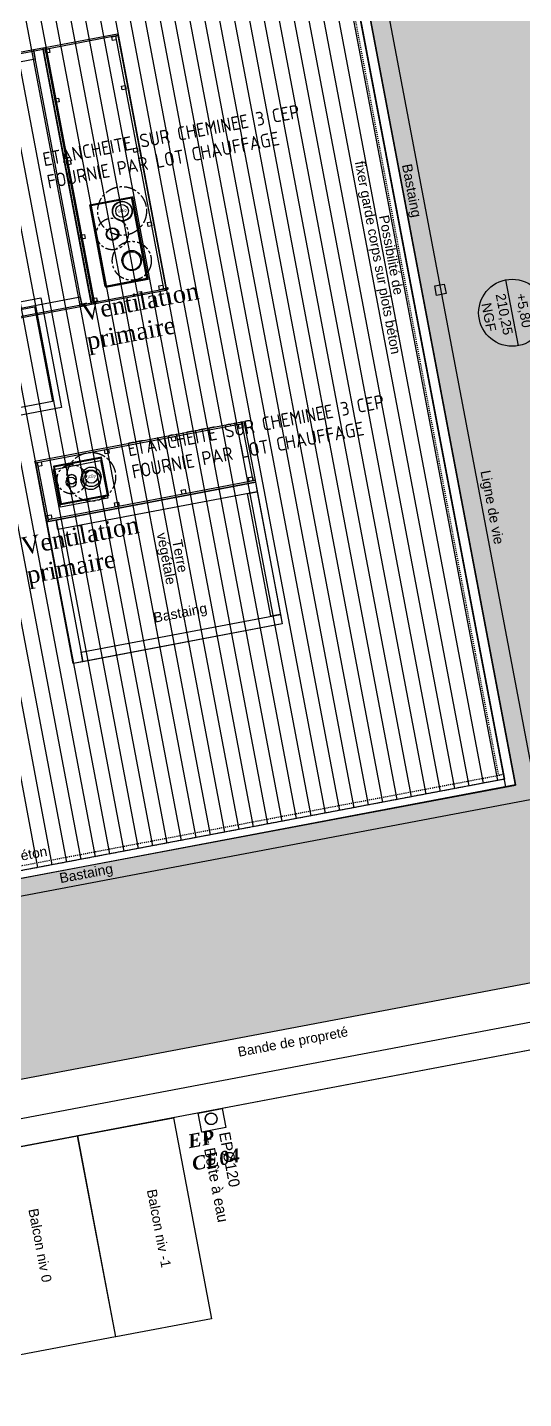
# Model space of a CAD drawing. Header units: centimetres. Extents: x 187368 to 251255, y -383447 to -322514.
# Drawn here: x 224065 to 229152, y -360145 to -346085 of the extents above; entities that cross this region are included whole.
import ezdxf

# ---------------------------------------------------------------- set-up
doc = ezdxf.new("R2010")
doc.units = ezdxf.units.CM
doc.linetypes.add('prelem_euev', pattern=[2, 1.25, -0.25, 0.25, -0.25])
doc.linetypes.add('Style de ligne -1', pattern=[0.41664, 0.20828, -0.20836])
doc.layers.get('0').update_dxf_attribs({"color": 252})
for name, color, linetype in [('3-BAT C-Niveau 2', 252, 'Continuous'), ('prlm-EAU-EPEXT', 145, 'Continuous'), ('prlm-EAU-EUEV', 25, 'Continuous'), ('prlm-MOD-PB', 123, 'Continuous')]:
    doc.layers.add(name, color=color, linetype=linetype)
doc.layers.add('prlm-ZEROPLOT', color=254, linetype='Continuous', plot=False)
doc.styles.add('Arial', font='arial.ttf', dxfattribs={"height": 100})
doc.styles.add('Futura Std Book', font='')
doc.styles.add('Helvetica', font='arial.ttf')
doc.styles.add('prlm-chauff', font='trebucbi.ttf', dxfattribs={"height": 18})
doc.styles.add('prlm-eau-ep', font='timesbi.ttf', dxfattribs={"height": 18})
doc.styles.add('prlm-eau-euev', font='pala.ttf', dxfattribs={"height": 18})
doc.styles.get("Standard").update_dxf_attribs({"font": 'isocp.shx', "height": 100})
doc.styles.get('Futura Std Book').set_extended_font_data('Futura Std Book')

# ---------------------------------------------------------------- blocks, each defined once
blk = doc.blocks.new('Groupe-177-1')
at = {"linetype": 'Continuous'}
blk.add_open_spline([(15897.7, -47268.8), (15896.5, -47269.8), (15895.5, -47272.9), (15896.1, -47276), (15898.2, -47278.4), (15901.3, -47279.4), (15904.4, -47278.8), (15906.8, -47276.6), (15907.8, -47273.6), (15907.2, -47270.5), (15905, -47268.1), (15902, -47267.1), (15898.9, -47267.7), (15897.7, -47268.8)], degree=2, dxfattribs=at)
blk = doc.blocks.new('Groupe-178-1')
at = {"linetype": 'Continuous', "flags": 128}
blk.add_lwpolyline([(15892.1, -47286.9), (15888.4, -47267.3), (15913, -47262.7), (15916.7, -47282.3)], close=True, dxfattribs=at)
blk.add_blockref('Groupe-177-1', (0, 0))
at = {"insert": (15920.9, -47285.7), "char_height": 11.327, "attachment_point": 1, "rotation": 280.7236, "line_spacing_factor": 0.962448, "style": 'Futura Std Book'}
blk.add_mtext('EPØ120\\P+ Boîte à eau', dxfattribs=at)
blk = doc.blocks.new('Groupe-191-1')
at = {"linetype": 'Continuous'}
blk.add_line((16216.8, -46480.5), (16204, -46413), dxfattribs=at)
blk.add_circle((16210.4, -46446.7), 34.4, dxfattribs=at)
at = {"insert": (16207.3, -46447.2), "char_height": 10.07, "width": 91.684, "attachment_point": 2, "rotation": 280.7236, "line_spacing_factor": 0.962448, "style": 'Arial'}
blk.add_mtext('210,25\\PNGF', dxfattribs=at)
at = {"insert": (16224.1, -46425.9), "char_height": 10.07, "attachment_point": 1, "rotation": 280.7236, "line_spacing_factor": 0.962448, "style": 'Arial'}
blk.add_mtext('+5,80', dxfattribs=at)
blk = doc.blocks.new('Groupe-192-1')
at = {"linetype": 'Continuous', "flags": 128}
for points in [[(15806.1, -46162.5), (15731.7, -46176.6), (15731.3, -46174.6), (15805.7, -46160.5)], [(15800.5, -46167.6), (15799.8, -46163.7), (15803.7, -46162.9), (15804.5, -46166.9)], [(15853.3, -46422.3), (15804.1, -46162.9), (15806.1, -46162.5), (15855.2, -46421.9)], [(15778.9, -46436.8), (15633.5, -46464.4), (15584.2, -46204), (15729.6, -46176.5)], [(15719.5, -46176.9), (15721.4, -46186.7), (15595.6, -46210.5), (15593.8, -46200.7)], [(15779.2, -46438.3), (15769.4, -46440.2), (15719.5, -46176.9), (15729.3, -46175)], [(15779.2, -46438.3), (15729.3, -46175), (15731.3, -46174.6), (15781.2, -46437.9)], [(15732.4, -46180.6), (15731.7, -46176.7), (15735.6, -46175.9), (15736.4, -46179.9)], [(15643.6, -46464), (15633.8, -46465.8), (15583.9, -46202.5), (15593.8, -46200.7)], [(15810.5, -46218.2), (15809.8, -46214.3), (15813.7, -46213.5), (15814.5, -46217.5)], [(15742, -46231.2), (15741.3, -46227.3), (15745.2, -46226.5), (15746, -46230.5)], [(15822.7, -46282.2), (15821.9, -46278.3), (15825.8, -46277.5), (15826.6, -46281.4)], [(15754.1, -46295.2), (15753.4, -46291.2), (15757.3, -46290.5), (15758.1, -46294.4)], [(15837, -46358.1), (15836.3, -46354.2), (15840.2, -46353.5), (15841, -46357.4)], [(15768.5, -46371.1), (15767.8, -46367.2), (15771.7, -46366.5), (15772.5, -46370.4)], [(15855.1, -46423.9), (15781.2, -46437.9), (15780.8, -46436), (15854.7, -46422)], [(15848.9, -46423.1), (15848.2, -46419.1), (15852.1, -46418.4), (15852.8, -46422.3)], [(15767.5, -46430.3), (15769.4, -46440.2), (15643.6, -46464), (15641.8, -46454.2)], [(15780.8, -46436), (15780.1, -46432), (15784, -46431.3), (15784.7, -46435.2)]]:
    blk.add_lwpolyline(points, close=True, dxfattribs=at)
blk = doc.blocks.new('Groupe-227-1')
at = {"linetype": 'Continuous', "flags": 128}
for points in [[(15721.1, -46598.8), (15933.3, -46558.6), (15933.7, -46560.6), (15721.5, -46600.8)], [(15929.8, -46561.3), (15933.7, -46560.6), (15934.4, -46564.5), (15930.5, -46565.2)], [(15944.7, -46618.8), (15933.3, -46558.6), (15935.3, -46558.2), (15946.7, -46618.5)], [(15860.8, -46574.4), (15864.8, -46573.6), (15865.5, -46577.6), (15861.6, -46578.3)], [(15792.4, -46587.3), (15796.3, -46586.6), (15797, -46590.5), (15793.1, -46591.3)], [(15732.9, -46661), (15721.5, -46600.8), (15723.4, -46600.4), (15734.8, -46660.6)], [(15723.4, -46600.4), (15727.4, -46599.6), (15728.1, -46603.6), (15724.2, -46604.3)], [(15947.1, -46620.4), (15974.6, -46765.8), (15760.4, -46806.4), (15732.9, -46661)], [(15734.5, -46658.7), (15946.7, -46618.5), (15947.1, -46620.4), (15734.8, -46660.6)], [(15947.1, -46620.4), (15948.9, -46630.3), (15744.6, -46669), (15742.7, -46659.1)], [(15940.1, -46615.7), (15944, -46614.9), (15944.7, -46618.8), (15940.8, -46619.6)], [(15871.1, -46628.7), (15875, -46628), (15875.8, -46631.9), (15871.9, -46632.6)], [(15939.1, -46632.1), (15948.9, -46630.3), (15972.7, -46756), (15962.9, -46757.9)], [(15802.7, -46641.7), (15806.6, -46640.9), (15807.3, -46644.9), (15803.4, -46645.6)], [(15732.9, -46661), (15742.7, -46659.1), (15770.2, -46804.5), (15760.4, -46806.4)], [(15733.7, -46654.7), (15737.7, -46654), (15738.4, -46657.9), (15734.5, -46658.7)], [(15972.7, -46756), (15974.6, -46765.8), (15770.2, -46804.5), (15768.4, -46794.7)]]:
    blk.add_lwpolyline(points, close=True, dxfattribs=at)
blk = doc.blocks.new('Groupe-228-1')
at = {"linetype": 'Continuous', "flags": 128}
for points in [[(16043.8, -45905.4), (16045.6, -45915.2), (16035.8, -45917.1), (16033.9, -45907.3)], [(15662.6, -45977.6), (15664.5, -45987.4), (15654.7, -45989.3), (15652.8, -45979.4)], [(15234.7, -46058.6), (15236.6, -46068.4), (15226.8, -46070.3), (15224.9, -46060.5)], [(15273.2, -46261.5), (15275, -46271.3), (15265.2, -46273.2), (15263.3, -46263.4)], [(16140.7, -46417.3), (16142.6, -46427.1), (16132.7, -46429), (16130.9, -46419.2)], [(15199.4, -46680.7), (15201.2, -46690.5), (15191.4, -46692.4), (15189.6, -46682.6)], [(16239.4, -46938.7), (16241.3, -46948.6), (16231.5, -46950.4), (16229.6, -46940.6)], [(15693.3, -47042.2), (15695.1, -47052), (15685.3, -47053.9), (15683.4, -47044)], [(15282.6, -47119.9), (15284.4, -47129.8), (15274.6, -47131.6), (15272.7, -47121.8)]]:
    blk.add_lwpolyline(points, close=True, dxfattribs=at)
blk.add_lwpolyline([(15268.7, -46262.3), (15231.1, -46063.4), (16039.7, -45910.2), (16236.1, -46944.8), (15278.1, -47126.2), (15195.3, -46691.7)], dxfattribs=at)
blk = doc.blocks.new('xi.epext')
at = {"layer": 'prlm-EAU-EPEXT', "color": 0, "linetype": 'ByBlock', "lineweight": -2}
blk.add_circle((0, 0), 5, dxfattribs=at)
blk = doc.blocks.new('xi.vp200')
at = {"layer": 'prlm-EAU-EUEV', "lineweight": 5}
h = blk.add_hatch(color=0, dxfattribs=at)
h.paths.add_polyline_path([(10, 0, 1), (-10, 0, 1)])
h.paths.add_polyline_path([(9, 0, 1), (-9, 0, 1)], flags=16)
at = {"layer": 'prlm-EAU-EUEV', "color": 0, "lineweight": 5}
for radius in [10, 9]:
    blk.add_circle((0, 0), radius, dxfattribs=at)
at = {"layer": 'prlm-ZEROPLOT', "linetype": 'prelem_euev', "ltscale": 10}
blk.add_circle((0, 0), 20, dxfattribs=at)
blk = doc.blocks.new('xi.vp125')
at = {"layer": 'prlm-EAU-EUEV', "lineweight": 5}
h = blk.add_hatch(color=0, dxfattribs=at)
h.paths.add_polyline_path([(6.25, 0, 1), (-6.25, 0, 1)])
h.paths.add_polyline_path([(5.625, 0, 1), (-5.625, 0, 1)], flags=16)
at = {"layer": 'prlm-EAU-EUEV', "color": 0, "lineweight": 5}
for radius in [6.25, 5.625]:
    blk.add_circle((0, 0), radius, dxfattribs=at)
at = {"layer": 'prlm-ZEROPLOT', "linetype": 'prelem_euev', "ltscale": 10}
blk.add_circle((0, 0), 16.243, dxfattribs=at)
blk = doc.blocks.new('xi.vp')
at = {"layer": 'prlm-EAU-EUEV', "lineweight": 5}
h = blk.add_hatch(color=0, dxfattribs=at)
h.paths.add_polyline_path([(5, 0, 1), (-5, 0, 1)])
h.paths.add_polyline_path([(4.5, 0, 1), (-4.5, 0, 1)], flags=16)
at = {"layer": 'prlm-EAU-EUEV', "color": 0, "lineweight": 5}
for radius in [5, 4.5]:
    blk.add_circle((0, 0), radius, dxfattribs=at)
at = {"layer": 'prlm-ZEROPLOT', "linetype": 'prelem_euev', "ltscale": 10}
blk.add_circle((0, 0), 15, dxfattribs=at)
blk = doc.blocks.new('xi.vp125mod')
at = {"layer": 'prlm-MOD-PB', "lineweight": 5}
h = blk.add_hatch(color=0, dxfattribs=at)
h.paths.add_polyline_path([(6.25, 0, 1), (-6.25, 0, 1)])
h.paths.add_polyline_path([(5.625, 0, 1), (-5.625, 0, 1)], flags=16)
at = {"layer": 'prlm-MOD-PB', "color": 0, "lineweight": 5}
for radius in [6.25, 5.625]:
    blk.add_circle((0, 0), radius, dxfattribs=at)
at = {"layer": 'prlm-ZEROPLOT', "linetype": 'prelem_euev', "ltscale": 10}
blk.add_circle((0, 0), 16.243, dxfattribs=at)
blk = doc.blocks.new('xi.vp200mod')
at = {"layer": 'prlm-MOD-PB', "lineweight": 5}
h = blk.add_hatch(color=0, dxfattribs=at)
h.paths.add_polyline_path([(10, 0, 1), (-10, 0, 1)])
h.paths.add_polyline_path([(9, 0, 1), (-9, 0, 1)], flags=16)
at = {"layer": 'prlm-MOD-PB', "color": 0, "lineweight": 5}
for radius in [10, 9]:
    blk.add_circle((0, 0), radius, dxfattribs=at)
at = {"layer": 'prlm-ZEROPLOT', "linetype": 'prelem_euev', "ltscale": 10}
blk.add_circle((0, 0), 20, dxfattribs=at)
blk = doc.blocks.new('xi.vpmod')
at = {"layer": 'prlm-MOD-PB', "lineweight": 5}
h = blk.add_hatch(color=0, dxfattribs=at)
h.paths.add_polyline_path([(5, 0, 1), (-5, 0, 1)])
h.paths.add_polyline_path([(4.5, 0, 1), (-4.5, 0, 1)], flags=16)
at = {"layer": 'prlm-MOD-PB', "color": 0, "lineweight": 5}
for radius in [5, 4.5]:
    blk.add_circle((0, 0), radius, dxfattribs=at)
at = {"layer": 'prlm-ZEROPLOT', "linetype": 'prelem_euev', "ltscale": 10}
blk.add_circle((0, 0), 15, dxfattribs=at)
blk = doc.blocks.new('xi.3cep130-200mod')
at = {"layer": 'prlm-MOD-PB', "color": 0}
for radius in [10, 6.5]:
    blk.add_circle((0, 0), radius, dxfattribs=at)
at = {"layer": 'prlm-ZEROPLOT', "linetype": 'prelem_euev', "ltscale": 10}
blk.add_circle((0, 0), 25, dxfattribs=at)
at = {"layer": 'prlm-MOD-PB', "color": 0, "insert": (0, 0), "char_height": 3, "width": 9.782, "attachment_point": 5, "style": 'prlm-chauff'}
blk.add_mtext('\\pxqc;3CEp', dxfattribs=at)
blk = doc.blocks.new('xi.txt-3cep')
at = {"layer": 'prlm-MOD-PB', "insert": (0, 0), "char_height": 14, "width": 299.713, "attachment_point": 1}
blk.add_mtext('\\A1;\\pxql;ETANCHEITE SUR CHEMINEE 3 CEP FOURNIE PAR LOT CHAUFFAGE ', dxfattribs=at)

msp = doc.modelspace()

# ---------------------------------------------------------------- hatches: boundary and pattern name
at = {"layer": '3-BAT C-Niveau 2', "linetype": 'Continuous', "lineweight": 18}
h = msp.add_hatch(dxfattribs=at)
h.set_pattern_fill('TOITURE TERRASSE', color=256, scale=10, style=0, pattern_type=2)
h.set_pattern_definition([(348.838657137, (264632939.5, 71214998.92), (89.223062904, 83.81872092), [5, -302.6575])])
h.paths.add_polyline_path([(231867.9, -355378.8), (229227.6, -341436.5), (216007.9, -343940.1), (216936.8, -348844.9), (219937.8, -348276), (219380.8, -345334.7), (227175.3, -343858.4), (229068, -353852.6), (219820.5, -355604.5), (219010.4, -351327), (217462.4, -351620.2), (218648.3, -357882.3)])
h = msp.add_hatch(dxfattribs=at)
h.set_pattern_fill('TOITURE TERRASSE-1', color=256, scale=10, style=0, pattern_type=2)
h.set_pattern_definition([(348.838657137, (264632942.03, 71214998.43), (89.223062904, 83.81872092), [5, -302.6575]), (348.838657137, (264632942.15, 71214998.4), (89.223062904, 83.81872092), [5, -302.6575]), (348.838657137, (264632944.97, 71214997.85), (89.223062904, 83.81872092), [5, -302.6575]), (348.838657137, (264632945.09, 71214997.82), (89.223062904, 83.81872092), [5, -302.6575]), (318.83865714, (264632939.5, 71214998.92), (208.77989109, 33.989630885), [5, -167.4025]), (318.83865714, (264632940.59, 71214997.97), (208.77989109, 33.989630885), [5, -167.4025]), (318.83865714, (264632940.69, 71214997.89), (208.77989109, 33.989630885), [5, -167.4025]), (318.83865714, (264632942.45, 71214996.35), (208.77989109, 33.989630885), [5, -167.4025]), (318.83865714, (264632942.54, 71214996.27), (208.77989109, 33.989630885), [5, -167.4025]), (278.838657137, (264632887.91, 71215057.57), (130.884040778, -148.235640366), [5, -290.275]), (278.838657137, (264632888.05, 71215056.65), (130.884040778, -148.235640366), [5, -290.275]), (278.838657137, (264632888.07, 71215056.52), (130.884040778, -148.235640366), [5, -290.275]), (278.838657137, (264632888.54, 71215053.53), (130.884040778, -148.235640366), [5, -290.275]), (278.838657137, (264632888.56, 71215053.4), (130.884040778, -148.235640366), [5, -290.275]), (268.83865714, (264632887.91, 71215057.57), (167.92873515, -106.51143655), [5, -171.53]), (268.83865714, (264632887.9, 71215057.04), (167.92873515, -106.51143655), [5, -171.53]), (268.83865714, (264632887.9, 71215056.91), (167.92873515, -106.51143655), [5, -171.53]), (268.83865714, (264632887.86, 71215054.88), (167.92873515, -106.51143655), [5, -171.53]), (268.83865714, (264632887.85, 71215054.75), (167.92873515, -106.51143655), [5, -171.53])])
h.paths.add_polyline_path([(231867.9, -355378.8), (229227.6, -341436.5), (216007.9, -343940.1), (216936.8, -348844.9), (219937.8, -348276), (219380.8, -345334.7), (227175.3, -343858.4), (229068, -353852.6), (219820.5, -355604.5), (219010.4, -351327), (217462.4, -351620.2), (218648.3, -357882.3)])

# ---------------------------------------------------------------- linework, layer by layer
at = {"layer": '3-BAT C-Niveau 2', "linetype": 'Continuous'}
for p, q in [((226731.7, -344046.3), (228590.6, -353862.3)), ((226879.1, -344018.4), (228738, -353834.4)), ((227026.5, -343990.5), (228885.4, -353806.4)), ((225994.8, -344185.9), (227853.7, -354001.8)), ((226142.2, -344158), (228001.1, -353973.9)), ((226289.6, -344130.1), (228148.5, -353946)), ((226437, -344102.2), (228295.9, -353918.1)), ((226584.3, -344074.3), (228443.3, -353890.2)), ((225257.9, -344325.5), (227116.8, -354141.4)), ((225405.3, -344297.5), (227264.2, -354113.5)), ((225552.7, -344269.6), (227411.6, -354085.6)), ((225700.1, -344241.7), (227559, -354057.6)), ((225847.4, -344213.8), (227706.4, -354029.7)), ((224521, -344465), (226379.9, -354280.9)), ((224668.4, -344437.1), (226527.3, -354253)), ((224815.8, -344409.2), (226674.7, -354225.1)), ((224963.2, -344381.3), (226822.1, -354197.2)), ((225110.5, -344353.4), (226969.5, -354169.3)), ((223784.1, -344604.6), (225643, -354420.5)), ((223931.5, -344576.6), (225790.4, -354392.6)), ((224078.9, -344548.7), (225937.8, -354364.7)), ((224226.3, -344520.8), (226085.2, -354336.8)), ((224373.6, -344492.9), (226232.6, -354308.8)), ((223047.2, -344744.1), (224906.1, -354560)), ((223194.6, -344716.2), (225053.5, -354532.1)), ((223342, -344688.3), (225200.9, -354504.2)), ((223489.4, -344660.4), (225348.3, -354476.3)), ((223636.7, -344632.5), (225495.7, -354448.4)), ((222310.3, -344883.7), (224169.2, -354699.6)), ((222457.7, -344855.8), (224316.6, -354671.7)), ((222457.7, -344855.8), (224316.6, -354671.7)), ((222605.1, -344827.8), (224464, -354643.8)), ((222752.4, -344799.9), (224611.4, -354615.9)), ((222899.8, -344772), (224758.8, -354587.9))]:
    msp.add_line(p, q, dxfattribs=at)
at = {"layer": '3-BAT C-Niveau 2', "linetype": 'Continuous', "lineweight": 18, "flags": 128}
msp.add_lwpolyline([(210453, -351583.9), (216820, -350378.1), (215540.5, -343621.5), (229546.2, -340969.1), (232335.4, -355697.4), (218329.7, -358349.7), (217050.7, -351596.4), (210683.7, -352802.2), (210723.9, -353014.4), (216815.8, -351860.7), (218106.7, -358676.9), (232645.8, -355923.5), (229752.4, -340645.1), (215213.2, -343398.5), (216504.1, -350214.9), (210412.2, -351368.6), (210427.3, -351448)], close=True, dxfattribs=at)
at = {"layer": '3-BAT C-Niveau 2', "linetype": 'Continuous', "flags": 128}
for points in [[(216007.9, -343940.1), (216940.5, -348864.6), (217027.7, -348848), (217296.5, -350267.3), (216816.3, -350358.2), (215540.5, -343621.5), (229546.2, -340969.1), (232335.4, -355697.4), (218329.7, -358349.7), (217069.3, -351694.6), (217462.4, -351620.2), (218648.3, -357882.3), (231867.9, -355378.8), (229227.6, -341436.5)], [(231867.9, -355378.8), (229227.6, -341436.5), (216007.9, -343940.1), (216936.8, -348844.9), (219937.8, -348276), (219380.8, -345334.7), (227175.3, -343858.4), (229068, -353852.6), (219820.5, -355604.5), (219010.4, -351327), (217462.4, -351620.2), (218648.3, -357882.3)], [(227175.3, -343858.5), (219380.7, -345334.6), (220214.1, -349735.3), (210453, -351583.9), (210683.7, -352802.2), (218993.8, -351228.4), (219818.9, -355595.8), (229068.1, -353853.3)], [(227175.4, -343858.6), (229068.1, -353853.2), (228969.9, -353871.8), (227077.1, -343877.2)], [(219090.6, -351210.1), (210683.7, -352802.2), (210453, -351583.9), (220312.4, -349716.7), (219498, -345416.3), (227096.1, -343977.3), (228955, -353793.3), (219904.4, -355507.3)], [(225129, -347824.7), (225287.4, -348660.9), (224861.7, -348741.5), (224703.3, -347905.3)], [(224814.9, -350526.5), (224888, -350912.7), (224405, -351004.1), (224331.9, -350618)], [(225561.8, -357265.1), (225952.2, -359326.9), (224969.8, -359512.9), (224579.4, -357451.2)], [(224579.4, -357451.2), (224969.7, -359512.1), (221629, -360144.8), (221238.7, -358083.8)]]:
    msp.add_lwpolyline(points, close=True, dxfattribs=at)
at = {"layer": '3-BAT C-Niveau 2', "linetype": 'Style de ligne -1', "ltscale": 50.8, "flags": 128}
for points in [[(228945.7, -353744.1), (228896.6, -353753.4), (227046.9, -343986.6), (227096.1, -343977.3)], [(219953.5, -355498), (219944.2, -355448.8), (228945.7, -353744.1), (228955, -353793.3)]]:
    msp.add_lwpolyline(points, close=True, dxfattribs=at)
at = {"layer": '3-BAT C-Niveau 2', "linetype": 'Continuous'}
for centre, radius in [((225039.4, -347970.5), 100), ((224937.4, -348203.3), 65), ((225134.3, -348471.6), 100), ((224714.2, -350724), 100), ((224513.7, -350748), 50.9)]:
    msp.add_circle(centre, radius, dxfattribs=at)
at = {"layer": 'prlm-EAU-EUEV', "color": 1}
for points in [[(218916.2, -349858.3), (224201.7, -348857.4), (224414.9, -349983.3), (219129.4, -350984.3)], [(219009.9, -349922.2), (224137.8, -348951.1), (224321.2, -349919.5), (219193.3, -350890.6)]]:
    msp.add_lwpolyline(points, close=True, dxfattribs=at)
at = {"layer": 'prlm-MOD-PB', "const_width": 20}
for points in [[(225299.1, -348663.5), (224873.4, -348744.1), (224715, -347907.9), (225140.7, -347827.3)], [(224337.3, -350587), (224820.2, -350495.6), (224893.4, -350881.7), (224410.4, -350973.2)]]:
    msp.add_lwpolyline(points, close=True, dxfattribs=at)
at = {"layer": 'prlm-ZEROPLOT'}
msp.add_lwpolyline([(210375.2, -351173.2), (216467.1, -350019.5), (215213.3, -343398.8), (229769.7, -340645.1), (232662.7, -355920.7), (218106.7, -358677.3), (216851.9, -352051.5), (210760.1, -353205.2)], close=True, dxfattribs=at)

# ---------------------------------------------------------------- block references
at = {"layer": '3-BAT C-Niveau 2', "xscale": 10, "yscale": 10, "zscale": 10}
for name in ['Groupe-228-1', 'Groupe-192-1', 'Groupe-191-1', 'Groupe-227-1', 'Groupe-178-1']:
    msp.add_blockref(name, (66931.6, 115456.3), dxfattribs=at)
at = {"layer": 'prlm-EAU-EPEXT', "xscale": 11.99999999999999, "yscale": 11.99999999999999, "zscale": 11.99999999999999, "rotation": 10.72360141139323}
msp.add_blockref('xi.epext', (225949.9, -357275.4), dxfattribs=at)
at = {"layer": 'prlm-EAU-EUEV', "ltscale": 50, "xscale": 10, "yscale": 10, "zscale": 10, "rotation": 10.72360141139323}
msp.add_blockref('xi.vp125', (224935.9, -348202), dxfattribs=at)
at = {"layer": 'prlm-EAU-EUEV', "xscale": 10, "yscale": 10, "zscale": 10, "rotation": 10.72360141139323}
for name, p in [('xi.vp200', (225135.3, -348477.6)), ('xi.vp', (224519.1, -350717))]:
    msp.add_blockref(name, p, dxfattribs=at)
at = {"layer": 'prlm-MOD-PB', "xscale": 10, "yscale": 10, "zscale": 10, "rotation": 10.72360141139323}
for name, p in [('xi.txt-3cep', (224211.4, -347371.7)), ('xi.3cep130-200mod', (225036.2, -347967)), ('xi.vp125mod', (224935.9, -348202)), ('xi.vp200mod', (225135.3, -348477.6)), ('xi.txt-3cep', (225080, -350346.2)), ('xi.3cep130-200mod', (224719.5, -350693)), ('xi.vpmod', (224519.1, -350717))]:
    msp.add_blockref(name, p, dxfattribs=at)

# ---------------------------------------------------------------- texts
at = {"layer": '3-BAT C-Niveau 2', "char_height": 100.872, "attachment_point": 2, "line_spacing_factor": 0.834288, "style": 'Helvetica'}
for insert, rotation in [((227846.1, -348408.2), 280.72359), ((223241.2, -354528.4), 10.72359)]:
    msp.add_mtext('Possibilité de\\Pfixer garde corps sur plots béton\\P', dxfattribs=dict(at, insert=insert, rotation=rotation))
at = {"layer": '3-BAT C-Niveau 2', "attachment_point": 2, "line_spacing_factor": 0.834288, "style": 'Helvetica'}
for s, insert, char_height, width, rotation in [('Bastaing', (228056.8, -347748.4), 102.17, 1279.326, 280.72359), ('Ligne de vie', (228881.7, -350995.5), 102.169, 1279.326, 280.72359), ('Terre \\Pvégétale', (225680.6, -351495.6), 102.17, 1279.326, 280.72359), ('Bastaing', (225622.6, -352036.9), 102.17, 1279.326, 10.72359), ('Bastaing', (224657.7, -354707.7), 102.17, 1279.326, 10.72359), ('Bande de propreté', (226777.5, -356436.3), 99.078, 1587.214, 10.72359), ('Balcon niv -1', (225463.6, -358389.8), 100.872, 1131.949, 280.72359), ('Balcon niv 0', (224244.7, -358564.3), 100.872, 1131.949, 280.72359)]:
    msp.add_mtext(s, dxfattribs=dict(at, insert=insert, char_height=char_height, width=width, rotation=rotation))
at = {"layer": 'prlm-EAU-EPEXT', "insert": (225697.7, -357440.4), "char_height": 140, "attachment_point": 1, "rotation": 10.7236, "style": 'prlm-eau-ep'}
msp.add_mtext_dynamic_manual_height_columns('EP CE04', width=91.584, gutter_width=75, heights=[0], dxfattribs=at)
at = {"layer": 'prlm-MOD-PB', "char_height": 180, "attachment_point": 1, "rotation": 10.7236, "style": 'prlm-eau-euev'}
for insert in [(224601.3, -348919.5), (223987, -351318.7)]:
    msp.add_mtext_dynamic_manual_height_columns('Ventilation primaire', width=221.662, gutter_width=90, heights=[0], dxfattribs=dict(at, insert=insert))

doc.saveas('drawing.dxf')
